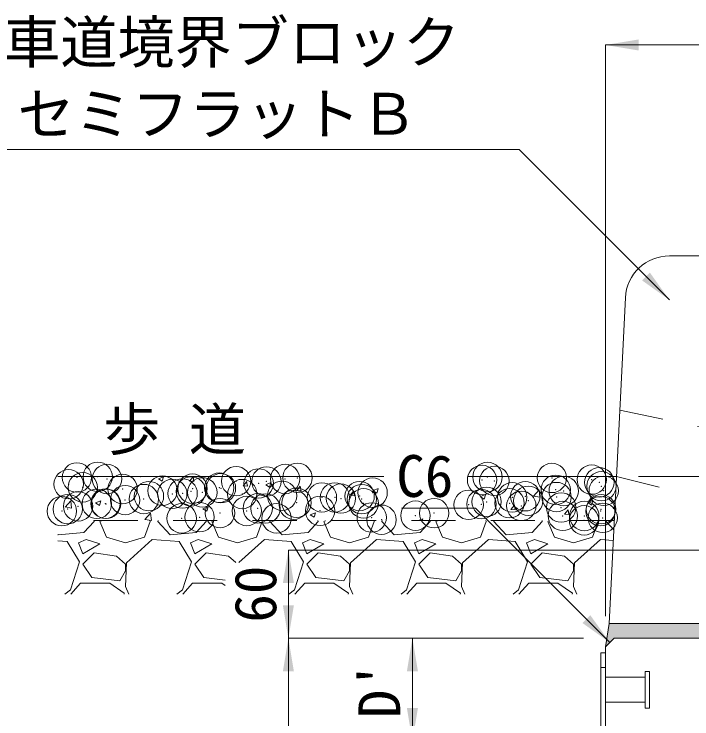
# Model space of a CAD drawing. Units: millimetres, scale not verified. Extents: x 289 to 42849, y -1182 to 27464.
# Drawn here: x 20085.9 to 20546.9, y 21506.5 to 21985.7 of the extents above; entities that cross this region are included whole.
import ezdxf
from ezdxf.enums import TextEntityAlignment as Align

# ---------------------------------------------------------------- set-up
doc = ezdxf.new("R2010")
doc.units = ezdxf.units.MM
doc.header["$LTSCALE"] = 40
doc.header["$PDMODE"] = 32
doc.header["$PDSIZE"] = 20
doc.linetypes.add('USER2', pattern=[1.35, 0.75, -0.6])
for name, color, linetype, lineweight in [('0_2', 7, 'Continuous', 20), ('インサート', 3, 'USER2', 5), ('寸法引出', 7, 'Continuous', 9), ('寸法線', 7, 'Continuous', 9), ('本体', 2, 'Continuous', 9), ('ﾊｯﾁﾝｸﾞ', 7, 'Continuous', 5)]:
    doc.layers.add(name, color=color, linetype=linetype, lineweight=lineweight)
doc.styles.add('ＭＳ ゴシック', font='')
doc.styles.get('ＭＳ ゴシック').set_extended_font_data('MS Gothic')

# ---------------------------------------------------------------- blocks, each defined once
blk = doc.blocks.new('filled_arrow')
at = {"color": 0, "linetype": 'Continuous', "lineweight": -2}
blk.add_solid([(7.5, 1.25), (0, 0), (7.5, -1.25)], dxfattribs=at)

msp = doc.modelspace()

# ---------------------------------------------------------------- hatches: boundary and pattern name
at = {"layer": 'ﾊｯﾁﾝｸﾞ'}
msp.add_hatch(color=8, dxfattribs=at).paths.add_polyline_path([(20490.62, 21571.37), (20488.12, 21555.49), (20494.12, 21561.37), (20698.12, 21561.37), (20704.8, 21618.66, -0.38633), (20707.84, 21621.32), (20705.12, 21621.37), (20693.12, 21621.37), (20695.62, 21571.37)])

# ---------------------------------------------------------------- linework, layer by layer
at = {"layer": '0_2'}
for p, q in [((20531.65, 21821.37), (20654.58, 21821.37)), ((20490.62, 21571.37), (20501.69, 21792.87)), ((20115.59, 21671.37), (20337.43, 21671.37)), ((20394.52, 21671.37), (20495.62, 21671.37)), ((20490.62, 21571.37), (20695.62, 21571.37))]:
    msp.add_line(p, q, dxfattribs=at)
at = {"layer": '0_2', "linetype": 'USER2', "lineweight": 9}
for p, q in [((20495.62, 21671.37), (20544.64, 21658.96)), ((20494.12, 21641.37), (20115.59, 21641.37)), ((20488.12, 21541.38), (20484.92, 21541.38))]:
    msp.add_line(p, q, dxfattribs=at)
at = {"layer": '0_2', "lineweight": 9}
msp.add_line((20490.62, 21571.37), (20488.12, 21555.49), dxfattribs=at)
msp.add_lwpolyline([(20491.12, 21558.43), (20399.62, 21649.93), (20349.29, 21649.93)], dxfattribs=at)
msp.add_lwpolyline([(20484.92, 21411.37), (20484.92, 21551.38), (20488.12, 21551.38), (20488.12, 21411.37)], close=True, dxfattribs=at)
at = {"layer": '0_2'}
msp.add_arc((20531.65, 21791.37), 30, 90, 177.1379, dxfattribs=at)
at = {"layer": 'インサート'}
for p, q in [((20488.12, 21534.87), (20488.12, 21517.87)), ((20488.12, 21534.87), (20515.12, 21534.87)), ((20515.12, 21538.87), (20515.12, 21513.87)), ((20515.12, 21538.87), (20518.12, 21538.87)), ((20518.12, 21538.87), (20518.12, 21513.87)), ((20488.12, 21517.87), (20515.12, 21517.87)), ((20515.12, 21513.87), (20518.12, 21513.87))]:
    msp.add_line(p, q, dxfattribs=at)
at = {"layer": '寸法引出'}
msp.add_line((20510.62, 21671.37), (20593.12, 21671.37), dxfattribs=at)
msp.add_line((20510.62, 21671.37), (20593.12, 21671.37), dxfattribs=at)
at = {"layer": '寸法線'}
for p, q in [((20488.12, 21964.73), (20698.12, 21964.73)), ((20488.12, 21576.37), (20488.12, 21964.73)), ((20272.46, 21561.37), (20272.46, 21621.37)), ((20690.12, 21621.37), (20272.46, 21621.37)), ((20272.46, 20931.38), (20272.46, 21561.37)), ((20473.12, 21561.37), (20272.46, 21561.37)), ((20473.12, 21561.37), (20272.46, 21561.37)), ((20356.82, 21561.37), (20356.82, 21491.37)), ((20473.12, 21561.37), (20356.82, 21561.37)), ((20356.82, 21436.37), (20356.82, 21536.37))]:
    msp.add_line(p, q, dxfattribs=at)
msp.add_lwpolyline([(20531.65, 21791.37), (20429.33, 21893.7), (20072.9, 21893.7)], dxfattribs=at)
at = {"layer": '本体', "color": 7, "linetype": 'USER2'}
msp.add_line((20497.87, 21716.37), (20690.37, 21676.37), dxfattribs=at)
at = {"layer": '本体', "lineweight": 20}
for p, q in [((20494.12, 21561.37), (20488.12, 21555.49)), ((20494.12, 21561.37), (20698.12, 21561.37)), ((20488.12, 21555.49), (20488.12, 21481.37))]:
    msp.add_line(p, q, dxfattribs=at)
at = {"layer": 'ﾊｯﾁﾝｸﾞ'}
for p, q in [((20168.77, 21671.34), (20168.8, 21671.37)), ((20168.77, 21671.33), (20171.81, 21671.07)), ((20171.76, 21671.06), (20171.7, 21671.37)), ((20184.03, 21669.83), (20186.56, 21668.13)), ((20184.05, 21669.86), (20187.6, 21671.23)), ((20186.56, 21668.13), (20187.59, 21671.2)), ((20205.21, 21668.15), (20207.66, 21671.07)), ((20208.19, 21667.87), (20207.61, 21671.05)), ((20205.21, 21668.15), (20208.25, 21667.88)), ((20241.65, 21664.96), (20244.1, 21667.88)), ((20241.65, 21664.96), (20244.68, 21664.69)), ((20244.63, 21664.68), (20244.04, 21667.87)), ((20257.04, 21665.76), (20259.57, 21664.06)), ((20257.05, 21665.79), (20260.61, 21667.16)), ((20259.57, 21664.06), (20260.6, 21667.13)), ((20278.09, 21661.77), (20280.53, 21664.69)), ((20281.07, 21661.49), (20280.48, 21664.68)), ((20278.09, 21661.77), (20281.12, 21661.5)), ((20314.52, 21658.58), (20316.97, 21661.5)), ((20317.5, 21658.31), (20316.92, 21661.49)), ((20330.04, 21661.7), (20332.57, 21659.99)), ((20330.06, 21661.73), (20333.62, 21663.09)), ((20332.57, 21659.99), (20333.6, 21663.06)), ((20403.06, 21657.66), (20406.62, 21659.02)), ((20439.09, 21658.05), (20443.05, 21662.18)), ((20443.6, 21657.35), (20443.04, 21662.18)), ((20120.53, 21650.61), (20124.49, 21654.74)), ((20125.04, 21649.91), (20124.48, 21654.73)), ((20141.36, 21653.48), (20144.92, 21654.84)), ((20143.88, 21651.74), (20144.91, 21654.81)), ((20314.52, 21658.58), (20317.56, 21658.32)), ((20403.05, 21657.63), (20405.58, 21655.92)), ((20405.58, 21655.92), (20406.61, 21658.99)), ((20439.08, 21658.07), (20443.6, 21657.37)), ((20476.07, 21653.59), (20479.63, 21654.95)), ((20478.58, 21651.85), (20479.61, 21654.92)), ((20120.52, 21650.63), (20125.04, 21649.93)), ((20141.35, 21653.45), (20143.88, 21651.74)), ((20214.37, 21649.41), (20217.93, 21650.77)), ((20216.88, 21647.67), (20217.91, 21650.74)), ((20423.83, 21649.02), (20426.28, 21651.94)), ((20426.81, 21648.74), (20426.23, 21651.93)), ((20476.06, 21653.56), (20478.58, 21651.85)), ((20493.3, 21649.66), (20494.52, 21649.47)), ((20493.31, 21649.65), (20494.6, 21650.99)), ((20174.75, 21642.2), (20178.7, 21646.33)), ((20179.25, 21641.5), (20178.69, 21646.33)), ((20214.36, 21649.38), (20216.88, 21647.67)), ((20287.36, 21645.31), (20289.89, 21643.61)), ((20287.38, 21645.34), (20290.93, 21646.71)), ((20289.89, 21643.61), (20290.92, 21646.68)), ((20423.83, 21649.02), (20426.87, 21648.75)), ((20460.27, 21645.83), (20462.72, 21648.75)), ((20460.27, 21645.83), (20463.31, 21645.57)), ((20463.25, 21645.56), (20462.66, 21648.74)), ((20140.28, 21640.8), (20133.42, 21633.18)), ((20140.28, 21640.8), (20140.17, 21641.37)), ((20144.09, 21640.8), (20148.66, 21630.13)), ((20144.85, 21640.8), (20145.1, 21641.37)), ((20174.57, 21630.13), (20178.38, 21640.8)), ((20174.74, 21642.22), (20179.26, 21641.52)), ((20178.12, 21641.37), (20178.38, 21640.8)), ((20183.71, 21640.8), (20183.93, 21641.37)), ((20192.1, 21631.66), (20183.71, 21640.8)), ((20216.48, 21640.8), (20209.62, 21633.18)), ((20216.48, 21640.8), (20216.37, 21641.37)), ((20220.29, 21640.8), (20224.86, 21630.13)), ((20221.05, 21640.8), (20221.3, 21641.37)), ((20250.77, 21630.13), (20254.58, 21640.8)), ((20254.32, 21641.37), (20254.58, 21640.8)), ((20259.91, 21640.8), (20260.13, 21641.37)), ((20268.3, 21631.66), (20259.91, 21640.8)), ((20292.68, 21640.8), (20285.82, 21633.18)), ((20292.68, 21640.8), (20292.57, 21641.37)), ((20296.49, 21640.8), (20301.06, 21630.13)), ((20297.25, 21640.8), (20297.5, 21641.37)), ((20326.97, 21630.13), (20330.78, 21640.8)), ((20330.52, 21641.37), (20330.78, 21640.8)), ((20336.11, 21640.8), (20336.33, 21641.37)), ((20344.5, 21631.66), (20336.11, 21640.8)), ((20360.64, 21641.37), (20363.94, 21642.64)), ((20368.88, 21640.8), (20362.02, 21633.18)), ((20363.51, 21641.37), (20363.93, 21642.61)), ((20368.88, 21640.8), (20368.77, 21641.37)), ((20372.69, 21640.8), (20377.26, 21630.13)), ((20373.45, 21640.8), (20373.7, 21641.37)), ((20403.17, 21630.13), (20406.98, 21640.8)), ((20406.72, 21641.37), (20406.98, 21640.8)), ((20412.31, 21640.8), (20412.53, 21641.37)), ((20420.7, 21631.66), (20412.31, 21640.8)), ((20445.08, 21640.8), (20438.22, 21633.18)), ((20445.08, 21640.8), (20444.97, 21641.37)), ((20448.89, 21640.8), (20453.46, 21630.13)), ((20449.65, 21640.8), (20449.9, 21641.37)), ((20479.37, 21630.13), (20483.18, 21640.8)), ((20482.92, 21641.37), (20483.18, 21640.8)), ((20488.51, 21640.8), (20488.73, 21641.37)), ((20493.8, 21635.03), (20488.51, 21640.8)), ((20115.9, 21631.66), (20115.59, 21631.99)), ((20133.42, 21633.18), (20115.9, 21631.66)), ((20209.62, 21633.18), (20192.1, 21631.66)), ((20285.82, 21633.18), (20268.3, 21631.66)), ((20362.02, 21633.18), (20344.5, 21631.66)), ((20438.22, 21633.18), (20420.7, 21631.66)), ((20121.99, 21627.08), (20115.59, 21627.62)), ((20130.37, 21613.37), (20121.99, 21627.08)), ((20134.95, 21628.61), (20129.61, 21626.32)), ((20129.61, 21626.32), (20132.66, 21618.7)), ((20132.66, 21618.7), (20144.09, 21625.56)), ((20144.09, 21625.56), (20134.95, 21628.61)), ((20148.66, 21630.13), (20161.62, 21626.32)), ((20161.62, 21626.32), (20174.57, 21630.13)), ((20179.9, 21628.61), (20162.38, 21612.61)), ((20198.19, 21627.08), (20179.9, 21628.61)), ((20206.57, 21613.37), (20198.19, 21627.08)), ((20211.15, 21628.61), (20205.81, 21626.32)), ((20205.81, 21626.32), (20208.86, 21618.7)), ((20208.86, 21618.7), (20220.29, 21625.56)), ((20220.29, 21625.56), (20211.15, 21628.61)), ((20224.86, 21630.13), (20237.82, 21626.32)), ((20237.82, 21626.32), (20250.77, 21630.13)), ((20256.1, 21628.61), (20238.86, 21612.86)), ((20274.39, 21627.08), (20256.1, 21628.61)), ((20282.77, 21613.37), (20274.39, 21627.08)), ((20287.35, 21628.61), (20282.01, 21626.32)), ((20282.01, 21626.32), (20285.06, 21618.7)), ((20285.06, 21618.7), (20296.49, 21625.56)), ((20296.49, 21625.56), (20287.35, 21628.61)), ((20301.06, 21630.13), (20314.02, 21626.32)), ((20314.02, 21626.32), (20326.97, 21630.13)), ((20332.3, 21628.61), (20314.78, 21612.61)), ((20350.59, 21627.08), (20332.3, 21628.61)), ((20358.97, 21613.37), (20350.59, 21627.08)), ((20363.55, 21628.61), (20358.21, 21626.32)), ((20358.21, 21626.32), (20361.26, 21618.7)), ((20361.26, 21618.7), (20372.69, 21625.56)), ((20372.69, 21625.56), (20363.55, 21628.61)), ((20377.26, 21630.13), (20390.22, 21626.32)), ((20390.22, 21626.32), (20403.17, 21630.13)), ((20408.5, 21628.61), (20390.98, 21612.61)), ((20426.79, 21627.08), (20408.5, 21628.61)), ((20435.17, 21613.37), (20426.79, 21627.08)), ((20439.75, 21628.61), (20434.41, 21626.32)), ((20434.41, 21626.32), (20437.46, 21618.7)), ((20437.46, 21618.7), (20448.89, 21625.56)), ((20448.89, 21625.56), (20439.75, 21628.61)), ((20453.46, 21630.13), (20466.42, 21626.32)), ((20466.42, 21626.32), (20479.37, 21630.13)), ((20484.7, 21628.61), (20467.18, 21612.61)), ((20493.44, 21627.88), (20484.7, 21628.61)), ((20140.28, 21619.46), (20132.66, 21611.84)), ((20155.52, 21617.18), (20140.28, 21619.46)), ((20161.62, 21611.84), (20155.52, 21617.18)), ((20216.48, 21619.46), (20208.86, 21611.84)), ((20231.72, 21617.18), (20216.48, 21619.46)), ((20236.65, 21612.86), (20231.72, 21617.18)), ((20292.68, 21619.46), (20285.06, 21611.84)), ((20307.92, 21617.18), (20292.68, 21619.46)), ((20314.02, 21611.84), (20307.92, 21617.18)), ((20368.88, 21619.46), (20361.26, 21611.84)), ((20384.12, 21617.18), (20368.88, 21619.46)), ((20390.22, 21611.84), (20384.12, 21617.18)), ((20445.08, 21619.46), (20437.46, 21611.84)), ((20460.32, 21617.18), (20445.08, 21619.46)), ((20466.42, 21611.84), (20460.32, 21617.18)), ((20124.28, 21594.32), (20130.37, 21613.37)), ((20132.66, 21611.84), (20138.76, 21602.7)), ((20162.38, 21612.61), (20161.62, 21596.6)), ((20161.62, 21607.27), (20161.62, 21611.84)), ((20200.48, 21594.32), (20206.57, 21613.37)), ((20208.86, 21611.84), (20214.96, 21602.7)), ((20276.68, 21594.32), (20282.77, 21613.37)), ((20285.06, 21611.84), (20291.16, 21602.7)), ((20314.78, 21612.61), (20314.02, 21596.6)), ((20314.02, 21607.27), (20314.02, 21611.84)), ((20352.88, 21594.32), (20358.97, 21613.37)), ((20361.26, 21611.84), (20367.36, 21602.7)), ((20390.98, 21612.61), (20390.22, 21596.6)), ((20390.22, 21607.27), (20390.22, 21611.84)), ((20429.08, 21594.32), (20435.17, 21613.37)), ((20437.46, 21611.84), (20443.56, 21602.7)), ((20467.18, 21612.61), (20466.42, 21596.6)), ((20466.42, 21607.27), (20466.42, 21611.84)), ((20157.81, 21600.41), (20161.62, 21607.27)), ((20310.21, 21600.41), (20314.02, 21607.27)), ((20386.41, 21600.41), (20390.22, 21607.27)), ((20462.61, 21600.41), (20466.42, 21607.27)), ((20138.76, 21602.7), (20157.81, 21600.41)), ((20214.96, 21602.7), (20229.39, 21600.97)), ((20291.16, 21602.7), (20310.21, 21600.41)), ((20367.36, 21602.7), (20386.41, 21600.41)), ((20443.56, 21602.7), (20462.61, 21600.41)), ((20124.37, 21591.37), (20131.14, 21598.89)), ((20131.14, 21598.89), (20150.95, 21598.89)), ((20150.95, 21598.89), (20160.85, 21592.03)), ((20200.57, 21591.37), (20207.34, 21598.89)), ((20207.34, 21598.89), (20227.15, 21598.89)), ((20227.15, 21598.89), (20229.39, 21597.34)), ((20276.77, 21591.37), (20283.54, 21598.89)), ((20283.54, 21598.89), (20303.35, 21598.89)), ((20303.35, 21598.89), (20313.25, 21592.03)), ((20352.97, 21591.37), (20359.74, 21598.89)), ((20359.74, 21598.89), (20379.55, 21598.89)), ((20379.55, 21598.89), (20389.45, 21592.03)), ((20429.17, 21591.37), (20435.94, 21598.89)), ((20435.94, 21598.89), (20455.75, 21598.89)), ((20455.75, 21598.89), (20465.65, 21592.03)), ((20120.46, 21591.37), (20124.28, 21594.32)), ((20160.85, 21592.03), (20160.66, 21591.37)), ((20161.62, 21596.6), (20163.82, 21591.37)), ((20196.66, 21591.37), (20200.48, 21594.32)), ((20272.86, 21591.37), (20276.68, 21594.32)), ((20313.25, 21592.03), (20313.06, 21591.37)), ((20314.02, 21596.6), (20316.22, 21591.37)), ((20349.06, 21591.37), (20352.88, 21594.32)), ((20389.45, 21592.03), (20389.26, 21591.37)), ((20390.22, 21596.6), (20392.42, 21591.37)), ((20425.26, 21591.37), (20429.08, 21594.32)), ((20465.65, 21592.03), (20465.46, 21591.37)), ((20466.42, 21596.6), (20468.62, 21591.37))]:
    msp.add_line(p, q, dxfattribs=at)
for p in [(20128.59, 21670.68), (20142.79, 21671.13), (20149.07, 21669.65), (20270.23, 21669.63), (20278.63, 21670.44), (20404.18, 21668.99), (20407.88, 21671), (20412.53, 21668.36), (20451.7, 21670.38), (20478.82, 21669.24), (20122.99, 21666.08), (20132.58, 21663.99), (20225.43, 21663.73), (20226.58, 21663.38), (20236.87, 21668.15), (20252.24, 21666.63), (20257.51, 21667.95), (20483.95, 21667.37), (20485.39, 21664.72), (20159.7, 21662.84), (20186.82, 21661.7), (20193.47, 21659.52), (20200.5, 21659.8), (20206.19, 21661.2), (20207.25, 21663.07), (20213.94, 21660.55), (20241.06, 21659.4), (20329.75, 21660.36), (20454.33, 21662.29), (20459.73, 21661.47), (20486.94, 21661.61), (20161.39, 21655.3), (20174.11, 21656), (20177.62, 21657.98), (20268.18, 21658.26), (20295.29, 21657.11), (20304.09, 21657.11), (20308.19, 21656.35), (20320.9, 21658.02), (20322.41, 21655.97), (20407.26, 21654.09), (20424.7, 21657.2), (20433.64, 21657.9), (20435.62, 21654.85), (20454.86, 21657.38), (20122.37, 21649.17), (20129.43, 21651.09), (20142.15, 21652.77), (20147.99, 21652.9), (20148.45, 21652.74), (20251.62, 21649.72), (20256.86, 21649.59), (20276.1, 21652.13), (20278.01, 21653.53), (20323.65, 21653.1), (20395.08, 21652.12), (20403.77, 21652.53), (20422.9, 21653.17), (20430.88, 21651.38), (20458, 21650.24), (20485.12, 21649.09), (20118.37, 21647.81), (20225.96, 21646.47), (20244.15, 21647.92), (20294.03, 21648.01), (20358.86, 21644.74), (20371.58, 21646.42), (20459.11, 21644.56), (20473.73, 21644.51), (20484.77, 21647.81), (20199.88, 21642.89), (20212.06, 21643.69), (20264.4, 21642.93), (20329.13, 21643.45), (20335.82, 21641.95), (20473.58, 21641.57), (20486.29, 21643.24)]:
    msp.add_point(p, dxfattribs=at)

# ---------------------------------------------------------------- block references
at = {"layer": '0_2', "lineweight": 9, "xscale": 3, "yscale": 3, "rotation": 135}
msp.add_blockref('filled_arrow', (20491.12, 21558.43), dxfattribs=at)
at = {"layer": '寸法線', "xscale": 3, "yscale": 3}
msp.add_blockref('filled_arrow', (20488.12, 21964.73), dxfattribs=at)
for p, rotation in [((20531.65, 21791.37), 135), ((20272.46, 21621.37), 270), ((20272.46, 21561.37), 90), ((20272.46, 21561.37), 270), ((20356.82, 21561.37), 270), ((20356.82, 21491.37), 90), ((20356.82, 21491.37), 90)]:
    msp.add_blockref('filled_arrow', p, dxfattribs=dict(at, rotation=rotation))

# ---------------------------------------------------------------- texts
at = {"layer": '0_2', "style": 'ＭＳ ゴシック'}
msp.add_text('歩 道', height=28.48, dxfattribs=at).set_placement((20146.47, 21680.72), align=Align.BOTTOM_LEFT)
msp.add_text('C6', height=28.48, dxfattribs=at).set_placement((20384.62, 21685.93), align=Align.TOP_RIGHT)
at = {"layer": '寸法線', "style": 'ＭＳ ゴシック'}
for s, p in [('歩車道境界ブロック   ', (20039.65, 21943.89)), ('セミフラットＢ  ', (20088.21, 21895.14))]:
    msp.add_text(s, height=28.48, dxfattribs=at).set_placement(p, align=Align.BOTTOM_LEFT)
for s, p in [('60', (20249.96, 21591.37)), ("D'", (20334.32, 21526.37))]:
    msp.add_text(s, height=28.48, rotation=90, dxfattribs=at).set_placement(p, align=Align.MIDDLE_CENTER)

doc.saveas('drawing.dxf')
